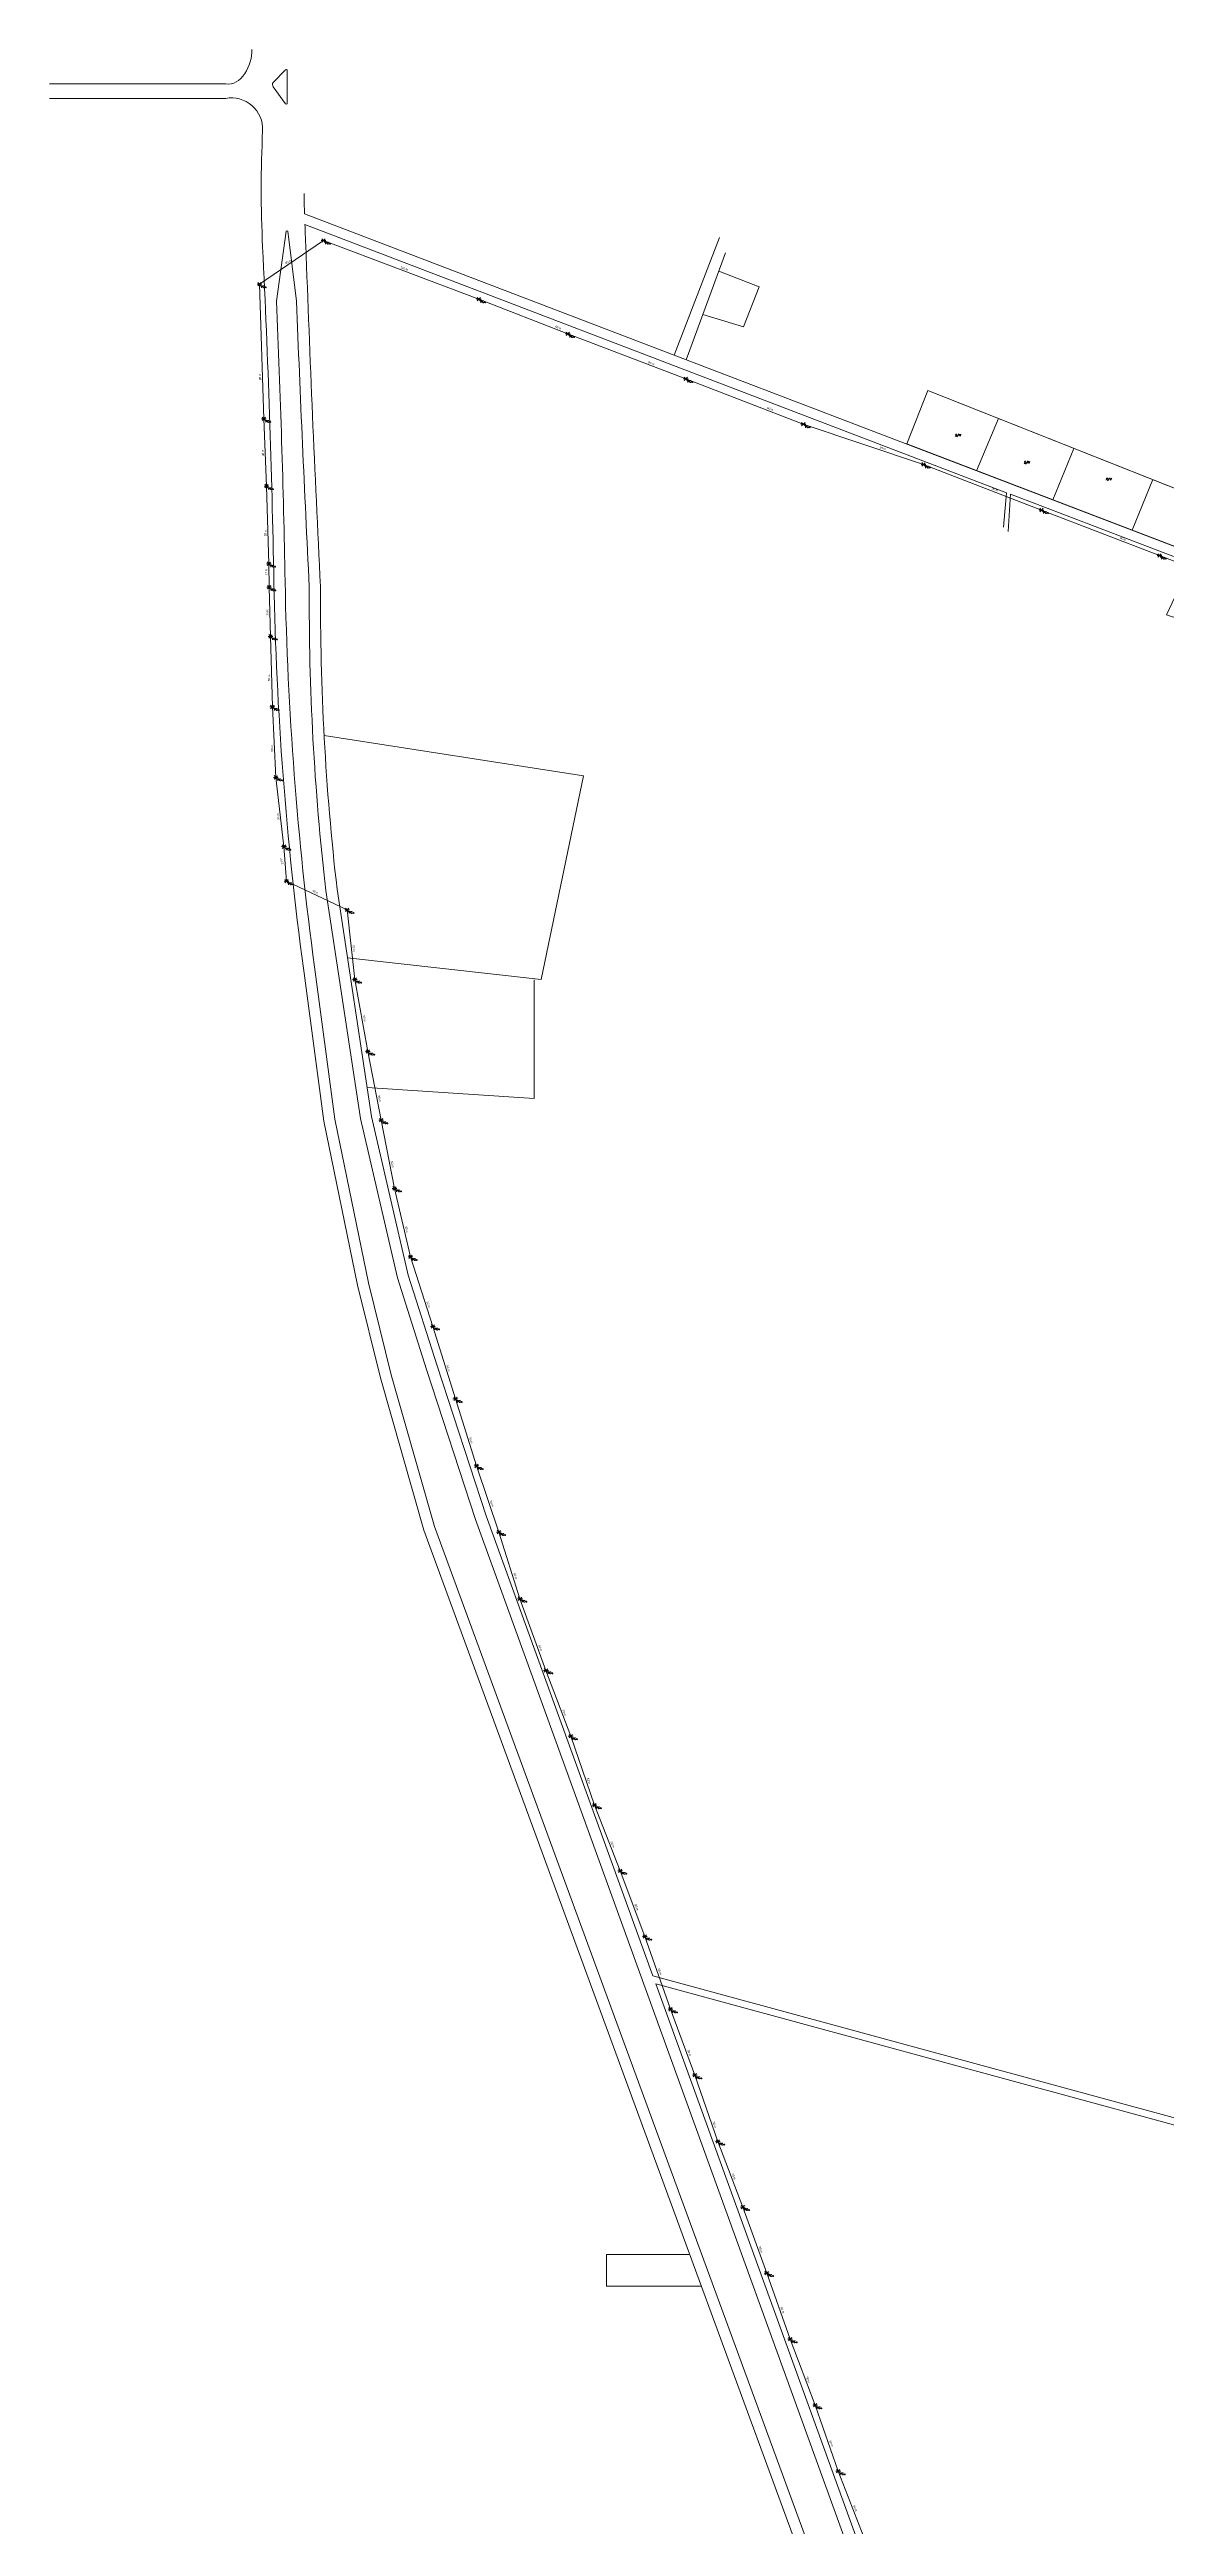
# Model space of a CAD drawing. Header units: metres. Extents: x 276196 to 280123, y 1482787 to 1490589.
# Drawn here: x 276196 to 276991, y 1488827 to 1490589 of the extents above; entities that cross this region are included whole.
import ezdxf
from ezdxf.enums import TextEntityAlignment as Align

# ---------------------------------------------------------------- set-up
doc = ezdxf.new("R2010")
doc.units = ezdxf.units.M
for name, color, linetype, lineweight in [('_ADDRESSDIBUJO', 7, 'Continuous', 0), ('_LOTLINE', 9, 'Continuous', 0), ('_MICROZONES', 2, 'Continuous', 0), ('_POLEPED', 7, 'Continuous', 0), ('_STRAND', 3, 'Continuous', 0), ('_STRANDDISTANCE', 3, 'Continuous', 0)]:
    doc.layers.add(name, color=color, linetype=linetype, lineweight=lineweight)
doc.styles.add('Address', font='ITALICS.shx', dxfattribs={"height": 1.5})
doc.styles.add('ROMANS', font='romans.shx', dxfattribs={"height": 0.2})
doc.styles.get("Standard").update_dxf_attribs({"font": 'arial.ttf'})

# ---------------------------------------------------------------- blocks, each defined once
blk = doc.blocks.new('PC15_E')
at = {"layer": '_POLEPED', "color": 1}
for p, q in [((-1.7, 0), (0, 0)), ((-1.2, 1.3), (0, 0)), ((0, 0), (1.2, 1.2)), ((0, 0), (1.7, 0)), ((-1.2, -1.2), (0, 0)), ((0, 0), (1.2, -1.3))]:
    blk.add_line(p, q, dxfattribs=at)
at = {"layer": '_POLEPED', "linetype": 'Continuous', "style": 'ROMANS'}
for s, height, p in [('PC', 1.39, (1.2, -2.5)), ('15', 0.732, (3.7, -2.5))]:
    blk.add_text(s, height=height, rotation=359.6478, dxfattribs=at).set_placement(p)
blk = doc.blocks.new('PV')
at = {"layer": '_ADDRESSDIBUJO', "color": 7, "linetype": 'Continuous', "lineweight": 0, "style": 'Address'}
blk.add_text('P/V', height=1.5, dxfattribs=at).set_placement((2.1, 0.2), align=Align.CENTER)
blk = doc.blocks.new('*U57')
at = {"layer": '_STRANDDISTANCE'}
blk.add_text('m', height=1.5, dxfattribs=at).set_placement((1.6, 0))
at = {"layer": '_STRANDDISTANCE', "flags": 4}
blk.add_attdef('?', text='', height=1.5, dxfattribs=at).set_placement((1.2, 0), align=Align.RIGHT)
blk = doc.blocks.new('SN')
at = {"layer": '_ADDRESSDIBUJO', "color": 7, "linetype": 'Continuous', "lineweight": 0, "style": 'Address'}
blk.add_text('S/N', height=1.5, dxfattribs=at).set_placement((2, 0), align=Align.CENTER)

msp = doc.modelspace()

# ---------------------------------------------------------------- linework, layer by layer
at = {"layer": '_LOTLINE', "color": 9}
for p, q in [((276363.6, 1490575), (276354.9, 1490566)), ((276364.8, 1490550.9), (276364.8, 1490574.7)), ((276321.1, 1490565.1), (276195.7, 1490565.1)), ((276354.9, 1490562.9), (276363.7, 1490550.7)), ((276321.1, 1490554.7), (276195.7, 1490554.7)), ((277180.3, 1490165.5), (276377.3, 1490472.6)), ((276364.2, 1490460.1), (276357.2, 1490410.4)), ((276371.5, 1490410.4), (276365.4, 1490460.1)), ((276876.9, 1490274), (276377.5, 1490465)), ((276640.3, 1490372), (276672.6, 1490455.7)), ((276649, 1490368.7), (276677, 1490444.8)), ((276672.2, 1490431.8), (276700.9, 1490420.5)), ((276689.8, 1490392.1), (276700.9, 1490420.5)), ((276660.8, 1490400.9), (276689.8, 1490392.1)), ((276805.9, 1490308.7), (276821, 1490346.8)), ((277140.8, 1490219.9), (276821, 1490346.8)), ((276855.5, 1490289.7), (276871.3, 1490326.8)), ((276909.8, 1490268.9), (276924.8, 1490305.6)), ((276876.9, 1490274), (276874.8, 1490249.5)), ((276879.8, 1490272.9), (276878, 1490246.4)), ((277177.8, 1490158.9), (276879.8, 1490272.9)), ((276966.3, 1490247.3), (276981, 1490283.3)), ((276575.9, 1490072.5), (276391.1, 1490101.1)), ((276545.6, 1489927.6), (276575.9, 1490072.5)), ((276407.8, 1489942.9), (276545.6, 1489927.6)), ((276540.8, 1489842.9), (276540.8, 1489927.4)), ((276421.8, 1489850.6), (276540.8, 1489842.9)), ((276592.3, 1488997.5), (276592.3, 1489020.1)), ((276592.3, 1489020.1), (276650.9, 1489020.1)), ((276659.3, 1488997.5), (276592.3, 1488997.5))]:
    msp.add_line(p, q, dxfattribs=at)
at = {"layer": '_LOTLINE', "color": 9, "flags": 128}
for points in [[(276870.1, 1488424.7), (276865.4, 1488437.6), (276462.1, 1489535.7), (276431.3, 1489644), (276414.9, 1489709.9), (276391, 1489826.8), (276376.4, 1489935.5, -0.02876), (276355.4, 1490210.6, 0.007641), (276347.4, 1490448.9, -0.024505), (276347.4, 1490531.7, 0.483118), (276321.1, 1490554.7)], [(276377.3, 1490472.6, -0.017658), (276377, 1490486.9)], [(276625.1, 1489218.5), (276506.6, 1489545.9), (276471.7, 1489652.5), (276451, 1489717.2), (276424.9, 1489830.1), (276400.4, 1489991.9, -0.030267), (276388.6, 1490207.3, -0.003561), (276378.1, 1490450.5, -0.004481), (276377.5, 1490465)], [(276875.4, 1488433.5), (276873, 1488440.3), (276469.7, 1489538.2), (276439, 1489646.1), (276422.7, 1489711.7), (276398.9, 1489828.1), (276384.3, 1489936.6, -0.02876), (276363.4, 1490210.8, 0.006395), (276357.2, 1490410.4)], [(276897.7, 1488442.5), (276499, 1489543.3), (276464.1, 1489650), (276443.3, 1489715.1), (276417.1, 1489828.6), (276392.4, 1489990.8, -0.030256), (276380.6, 1490207.1, -0.002976), (276371.5, 1490410.4)]]:
    msp.add_lwpolyline(points, format="xyb", dxfattribs=at)
for points in [[(276625.1, 1489218.5), (277083.6, 1489093.7), (277089.5, 1489092)], [(276627.2, 1489212.8), (277082.3, 1489088.8), (277089.2, 1489087.1)], [(277108.8, 1487874.4), (277043.1, 1488057.6), (276913.5, 1488424.3), (276905.8, 1488443.7), (276627.2, 1489212.8)]]:
    msp.add_lwpolyline(points, dxfattribs=at)
at = {"layer": '_LOTLINE', "color": 9}
for points in [[(276321.1, 1490565.1), (276332, 1490562.7), (276340.1, 1490578.6), (276339.8, 1490589.4)], [(276363.6, 1490575), (276363.8, 1490575.3), (276364.8, 1490575.1), (276364.8, 1490574.7)], [(276354.9, 1490562.9), (276354.3, 1490563.7), (276354.2, 1490565.3), (276354.9, 1490566)], [(276363.7, 1490550.7), (276363.9, 1490550.4), (276364.8, 1490550.6), (276364.8, 1490550.9)], [(276364.2, 1490460.1), (276364.2, 1490460.5), (276365.4, 1490460.5), (276365.4, 1490460.1)]]:
    msp.add_open_spline(points, degree=3, dxfattribs=at)
at = {"layer": '_MICROZONES'}
msp.add_lwpolyline([(276990.9, 1490187.2), (277178.5, 1490126.1), (277174.1, 1490092.9), (277207.6, 1490085.9), (277243.1, 1490132.6), (277233.9, 1490143.8), (277185.2, 1490163.5), (277211.2, 1490246.3), (277160.8, 1490262.7), (277167.2, 1490297.1), (277173.7, 1490316), (277134.6, 1490330.8), (277130.2, 1490314.2), (277128.2, 1490246), (277122, 1490227.4), (276821, 1490346.8), (276805.9, 1490308.7), (277011.2, 1490230.2)], close=True, dxfattribs=at)
at = {"layer": '_STRAND'}
for p, q in [((276345.1, 1490422.4), (276390.8, 1490453.5)), ((276501.3, 1490411.7), (276390.8, 1490453.5)), ((276348.3, 1490326.6), (276345.1, 1490422.4)), ((276564.6, 1490387), (276501.3, 1490411.7)), ((276648.7, 1490355), (276564.6, 1490387)), ((276732.3, 1490322.8), (276648.7, 1490355)), ((276350.2, 1490278.7), (276348.3, 1490326.6)), ((276817.9, 1490294.1), (276732.3, 1490322.8)), ((276901.9, 1490261.7), (276817.9, 1490294.1)), ((276351.8, 1490223.5), (276350.2, 1490278.7)), ((276985.8, 1490229.3), (276901.9, 1490261.7)), ((276352, 1490206.7), (276351.8, 1490223.5)), ((277067.1, 1490197.8), (276985.8, 1490229.3)), ((276353, 1490171.7), (276352, 1490206.7)), ((276354.3, 1490121.5), (276353, 1490171.7)), ((276356.8, 1490071.4), (276354.3, 1490121.5)), ((276362.6, 1490022.1), (276356.8, 1490071.4)), ((276364.4, 1489997.5), (276362.6, 1490022.1)), ((276407.6, 1489977.1), (276364.4, 1489997.5)), ((276413, 1489927.5), (276407.6, 1489977.1)), ((276422.3, 1489876.3), (276413, 1489927.5)), ((276431.7, 1489827.4), (276422.3, 1489876.3)), ((276441.3, 1489778.9), (276431.7, 1489827.4)), ((276452.6, 1489730.1), (276441.3, 1489778.9)), ((276468.5, 1489680.6), (276452.6, 1489730.1)), ((276484.6, 1489629), (276468.5, 1489680.6)), ((276499.6, 1489581.3), (276484.6, 1489629)), ((276515.5, 1489534.3), (276499.6, 1489581.3)), ((276530.6, 1489486.8), (276515.5, 1489534.3)), ((276549.1, 1489435.8), (276530.6, 1489486.8)), ((276566.7, 1489389), (276549.1, 1489435.8)), ((276583.7, 1489339.9), (276566.7, 1489389)), ((276601.9, 1489293.2), (276583.7, 1489339.9)), ((276619.5, 1489246.4), (276601.9, 1489293.2)), ((276637.8, 1489194.6), (276619.5, 1489246.4)), ((276655.1, 1489147.7), (276637.8, 1489194.6)), ((276671.5, 1489100.5), (276655.1, 1489147.7)), ((276689.2, 1489053.9), (276671.5, 1489100.5)), ((276706.2, 1489006.9), (276689.2, 1489053.9)), ((276723, 1488959.8), (276706.2, 1489006.9)), ((276740.7, 1488912.8), (276723, 1488959.8)), ((276757.2, 1488865.8), (276740.7, 1488912.8)), ((276775.3, 1488819), (276757.2, 1488865.8))]:
    msp.add_line(p, q, dxfattribs=at)

# ---------------------------------------------------------------- block references
at = {"layer": '_ADDRESSDIBUJO'}
msp.add_blockref('PV', (276947.4, 1490282.7), dxfattribs=at)
at = {"layer": '_LOTLINE', "zscale": 0.001}
for p in [(276840.3, 1490314.2), (276889.3, 1490294.9)]:
    msp.add_blockref('SN', p, dxfattribs=at)
at = {"layer": '_POLEPED'}
for p in [(276390.8, 1490453.5), (276345.1, 1490422.4), (276501.3, 1490411.7), (276564.6, 1490387), (276648.7, 1490355), (276348.3, 1490326.6), (276732.3, 1490322.8), (276817.9, 1490294.1), (276350.2, 1490278.7), (276901.9, 1490261.7), (276351.8, 1490223.5), (276985.8, 1490229.3), (276352, 1490206.7), (276353, 1490171.7), (276354.3, 1490121.5), (276356.8, 1490071.4), (276362.6, 1490022.1), (276364.4, 1489997.5), (276407.6, 1489977.1), (276413, 1489927.5), (276422.3, 1489876.3), (276431.7, 1489827.4), (276441.3, 1489778.9), (276452.6, 1489730.1), (276468.5, 1489680.6), (276484.6, 1489629), (276499.6, 1489581.3), (276515.5, 1489534.3), (276530.6, 1489486.8), (276549.1, 1489435.8), (276566.7, 1489389), (276583.7, 1489339.9), (276601.9, 1489293.2), (276619.5, 1489246.4), (276637.8, 1489194.6), (276655.1, 1489147.7), (276671.5, 1489100.5), (276689.2, 1489053.9), (276706.2, 1489006.9), (276723, 1488959.8), (276740.7, 1488912.8), (276757.2, 1488865.8)]:
    msp.add_blockref('PC15_E', p, dxfattribs=at)
at = {"layer": '_STRANDDISTANCE'}
ref = msp.add_blockref('*U57', (276365, 1490437.1), dxfattribs=dict(at, rotation=34.23289129871624))
ref.add_attrib('?', '55', dxfattribs={"height": 1.5, "rotation": 34.2329}).set_placement((276365.9, 1490437.8), align=Align.RIGHT)
ref = msp.add_blockref('*U57', (276447.5, 1490433.1), dxfattribs=dict(at, rotation=339.2475773166194))
ref.add_attrib('?', '110', dxfattribs={"height": 1.5, "rotation": 339.2476}).set_placement((276448.6, 1490432.7), align=Align.RIGHT)
ref = msp.add_blockref('*U57', (276556.6, 1490391.2), dxfattribs=dict(at, rotation=338.7519611154944))
ref.add_attrib('?', '68', dxfattribs={"height": 1.5, "rotation": 338.752}).set_placement((276557.6, 1490390.8), align=Align.RIGHT)
ref = msp.add_blockref('*U57', (276622.9, 1490365.9), dxfattribs=dict(at, rotation=339.1684179501775))
ref.add_attrib('?', '90', dxfattribs={"height": 1.5, "rotation": 339.1684}).set_placement((276623.9, 1490365.5), align=Align.RIGHT)
ref = msp.add_blockref('*U57', (276346.4, 1490355.4), dxfattribs=dict(at, rotation=91.91645125164612))
ref.add_attrib('?', '85', dxfattribs={"height": 1.5, "rotation": 91.9165}).set_placement((276346.3, 1490356.5), align=Align.RIGHT)
ref = msp.add_blockref('*U57', (276707.4, 1490333.4), dxfattribs=dict(at, rotation=338.9052505495859))
ref.add_attrib('?', '90', dxfattribs={"height": 1.5, "rotation": 338.9053}).set_placement((276708.5, 1490333), align=Align.RIGHT)
ref = msp.add_blockref('*U57', (276348.3, 1490301.3), dxfattribs=dict(at, rotation=92.26371831485184))
ref.add_attrib('?', '48', dxfattribs={"height": 1.5, "rotation": 92.2637}).set_placement((276348.3, 1490302.5), align=Align.RIGHT)
ref = msp.add_blockref('*U57', (276787.5, 1490305.3), dxfattribs=dict(at, rotation=341.4518882263969))
ref.add_attrib('?', '90', dxfattribs={"height": 1.5, "rotation": 341.4519}).set_placement((276788.6, 1490304.9), align=Align.RIGHT)
ref = msp.add_blockref('*U57', (276867.4, 1490276.1), dxfattribs=dict(at, rotation=338.9242318972146))
ref.add_attrib('?', '90', dxfattribs={"height": 1.5, "rotation": 338.9242}).set_placement((276868.4, 1490275.7), align=Align.RIGHT)
ref = msp.add_blockref('*U57', (276350.2, 1490244.4), dxfattribs=dict(at, rotation=91.59108767285238))
ref.add_attrib('?', '55', dxfattribs={"height": 1.5, "rotation": 91.5911}).set_placement((276350.1, 1490245.5), align=Align.RIGHT)
ref = msp.add_blockref('*U57', (276958.6, 1490240.9), dxfattribs=dict(at, rotation=338.893221818784))
ref.add_attrib('?', '90', dxfattribs={"height": 1.5, "rotation": 338.8932}).set_placement((276959.7, 1490240.5), align=Align.RIGHT)
ref = msp.add_blockref('*U57', (276350.8, 1490216.6), dxfattribs=dict(at, rotation=90.74985977861607))
ref.add_attrib('?', '17', dxfattribs={"height": 1.5, "rotation": 90.7499}).set_placement((276350.8, 1490217.8), align=Align.RIGHT)
ref = msp.add_blockref('*U57', (276351.5, 1490187.7), dxfattribs=dict(at, rotation=91.60867052431254))
ref.add_attrib('?', '35', dxfattribs={"height": 1.5, "rotation": 91.6087}).set_placement((276351.5, 1490188.9), align=Align.RIGHT)
ref = msp.add_blockref('*U57', (276352.8, 1490141.2), dxfattribs=dict(at, rotation=91.49450299149697))
ref.add_attrib('?', '50', dxfattribs={"height": 1.5, "rotation": 91.4945}).set_placement((276352.7, 1490142.3), align=Align.RIGHT)
ref = msp.add_blockref('*U57', (276354.8, 1490091), dxfattribs=dict(at, rotation=92.94967971337516))
ref.add_attrib('?', '50', dxfattribs={"height": 1.5, "rotation": 92.9497}).set_placement((276354.8, 1490092.2), align=Align.RIGHT)
ref = msp.add_blockref('*U57', (276359.2, 1490042.4), dxfattribs=dict(at, rotation=96.6137851852016))
ref.add_attrib('?', '50', dxfattribs={"height": 1.5, "rotation": 96.6138}).set_placement((276359.1, 1490043.5), align=Align.RIGHT)
ref = msp.add_blockref('*U57', (276362, 1490011), dxfattribs=dict(at, rotation=110.4785577207884))
ref.add_attrib('?', '24', dxfattribs={"height": 1.5, "rotation": 110.4786}).set_placement((276361.5, 1490012.1), align=Align.RIGHT)
ref = msp.add_blockref('*U57', (276383.6, 1489989.5), dxfattribs=dict(at, rotation=334.7249906296631))
ref.add_attrib('?', '48', dxfattribs={"height": 1.5, "rotation": 334.725}).set_placement((276384.7, 1489989.1), align=Align.RIGHT)
ref = msp.add_blockref('*U57', (276411.5, 1489950.7), dxfattribs=dict(at, rotation=276.24007083052))
ref.add_attrib('?', '50', dxfattribs={"height": 1.5, "rotation": 276.2401}).set_placement((276411.6, 1489949.5), align=Align.RIGHT)
ref = msp.add_blockref('*U57', (276418.9, 1489900.7), dxfattribs=dict(at, rotation=280.1931015964623))
ref.add_attrib('?', '52', dxfattribs={"height": 1.5, "rotation": 280.1931}).set_placement((276419.1, 1489899.6), align=Align.RIGHT)
ref = msp.add_blockref('*U57', (276429.6, 1489843.6), dxfattribs=dict(at, rotation=280.9761495236855))
ref.add_attrib('?', '50', dxfattribs={"height": 1.5, "rotation": 280.9761}).set_placement((276429.8, 1489842.5), align=Align.RIGHT)
ref = msp.add_blockref('*U57', (276438.8, 1489796.9), dxfattribs=dict(at, rotation=281.1804771919147))
ref.add_attrib('?', '50', dxfattribs={"height": 1.5, "rotation": 281.1805}).set_placement((276439, 1489795.8), align=Align.RIGHT)
ref = msp.add_blockref('*U57', (276448.9, 1489750.5), dxfattribs=dict(at, rotation=283.0162434371991))
ref.add_attrib('?', '50', dxfattribs={"height": 1.5, "rotation": 283.0162}).set_placement((276449.2, 1489749.4), align=Align.RIGHT)
ref = msp.add_blockref('*U57', (276464.3, 1489696.9), dxfattribs=dict(at, rotation=287.8149759546933))
ref.add_attrib('?', '52', dxfattribs={"height": 1.5, "rotation": 287.815}).set_placement((276464.7, 1489695.8), align=Align.RIGHT)
ref = msp.add_blockref('*U57', (276478.6, 1489651.7), dxfattribs=dict(at, rotation=287.3394337517731))
ref.add_attrib('?', '54', dxfattribs={"height": 1.5, "rotation": 287.3394}).set_placement((276478.9, 1489650.6), align=Align.RIGHT)
ref = msp.add_blockref('*U57', (276494.6, 1489600.4), dxfattribs=dict(at, rotation=287.4456418019724))
ref.add_attrib('?', '50', dxfattribs={"height": 1.5, "rotation": 287.4456}).set_placement((276495, 1489599.3), align=Align.RIGHT)
ref = msp.add_blockref('*U57', (276509.5, 1489555.3), dxfattribs=dict(at, rotation=288.6915997927615))
ref.add_attrib('?', '50', dxfattribs={"height": 1.5, "rotation": 288.6916}).set_placement((276509.8, 1489554.2), align=Align.RIGHT)
ref = msp.add_blockref('*U57', (276526.2, 1489503.8), dxfattribs=dict(at, rotation=287.5979232906416))
ref.add_attrib('?', '50', dxfattribs={"height": 1.5, "rotation": 287.5979}).set_placement((276526.6, 1489502.7), align=Align.RIGHT)
ref = msp.add_blockref('*U57', (276544, 1489452.6), dxfattribs=dict(at, rotation=289.9080520825213))
ref.add_attrib('?', '54', dxfattribs={"height": 1.5, "rotation": 289.9081}).set_placement((276544.4, 1489451.5), align=Align.RIGHT)
ref = msp.add_blockref('*U57', (276561.1, 1489406.6), dxfattribs=dict(at, rotation=290.660798800449))
ref.add_attrib('?', '50', dxfattribs={"height": 1.5, "rotation": 290.6608}).set_placement((276561.5, 1489405.5), align=Align.RIGHT)
ref = msp.add_blockref('*U57', (276578.5, 1489357.9), dxfattribs=dict(at, rotation=289.1068023376963))
ref.add_attrib('?', '52', dxfattribs={"height": 1.5, "rotation": 289.1068}).set_placement((276578.9, 1489356.8), align=Align.RIGHT)
ref = msp.add_blockref('*U57', (276595.4, 1489312.5), dxfattribs=dict(at, rotation=291.2905064944409))
ref.add_attrib('?', '50', dxfattribs={"height": 1.5, "rotation": 291.2905}).set_placement((276595.9, 1489311.5), align=Align.RIGHT)
ref = msp.add_blockref('*U57', (276612.5, 1489268), dxfattribs=dict(at, rotation=290.6202362710924))
ref.add_attrib('?', '50', dxfattribs={"height": 1.5, "rotation": 290.6202}).set_placement((276612.9, 1489266.9), align=Align.RIGHT)
ref = msp.add_blockref('*U57', (276629.1, 1489222.2), dxfattribs=dict(at, rotation=289.4598947568138))
ref.add_attrib('?', '55', dxfattribs={"height": 1.5, "rotation": 289.4599}).set_placement((276629.5, 1489221.1), align=Align.RIGHT)
ref = msp.add_blockref('*U57', (276650, 1489164.3), dxfattribs=dict(at, rotation=290.1676641747447))
ref.add_attrib('?', '50', dxfattribs={"height": 1.5, "rotation": 290.1677}).set_placement((276650.4, 1489163.3), align=Align.RIGHT)
ref = msp.add_blockref('*U57', (276668.1, 1489113.2), dxfattribs=dict(at, rotation=289.1761318324848))
ref.add_attrib('?', '50', dxfattribs={"height": 1.5, "rotation": 289.1761}).set_placement((276668.5, 1489112.1), align=Align.RIGHT)
ref = msp.add_blockref('*U57', (276681.7, 1489076.4), dxfattribs=dict(at, rotation=290.8233132266799))
ref.add_attrib('?', '50', dxfattribs={"height": 1.5, "rotation": 290.8233}).set_placement((276682.1, 1489075.3), align=Align.RIGHT)
ref = msp.add_blockref('*U57', (276700.9, 1489024.4), dxfattribs=dict(at, rotation=289.8988725591354))
ref.add_attrib('?', '50', dxfattribs={"height": 1.5, "rotation": 289.8989}).set_placement((276701.3, 1489023.3), align=Align.RIGHT)
ref = msp.add_blockref('*U57', (276716.4, 1488981.3), dxfattribs=dict(at, rotation=289.5897169605913))
ref.add_attrib('?', '50', dxfattribs={"height": 1.5, "rotation": 289.5897}).set_placement((276716.7, 1488980.2), align=Align.RIGHT)
ref = msp.add_blockref('*U57', (276734.6, 1488931.7), dxfattribs=dict(at, rotation=290.6765894185614))
ref.add_attrib('?', '50', dxfattribs={"height": 1.5, "rotation": 290.6766}).set_placement((276735, 1488930.6), align=Align.RIGHT)
ref = msp.add_blockref('*U57', (276751.1, 1488886.2), dxfattribs=dict(at, rotation=289.3054770355591))
ref.add_attrib('?', '50', dxfattribs={"height": 1.5, "rotation": 289.3055}).set_placement((276751.4, 1488885.1), align=Align.RIGHT)
ref = msp.add_blockref('*U57', (276768.1, 1488840.2), dxfattribs=dict(at, rotation=291.1973433195185))
ref.add_attrib('?', '50', dxfattribs={"height": 1.5, "rotation": 291.1973}).set_placement((276768.6, 1488839.1), align=Align.RIGHT)

doc.saveas('drawing.dxf')
